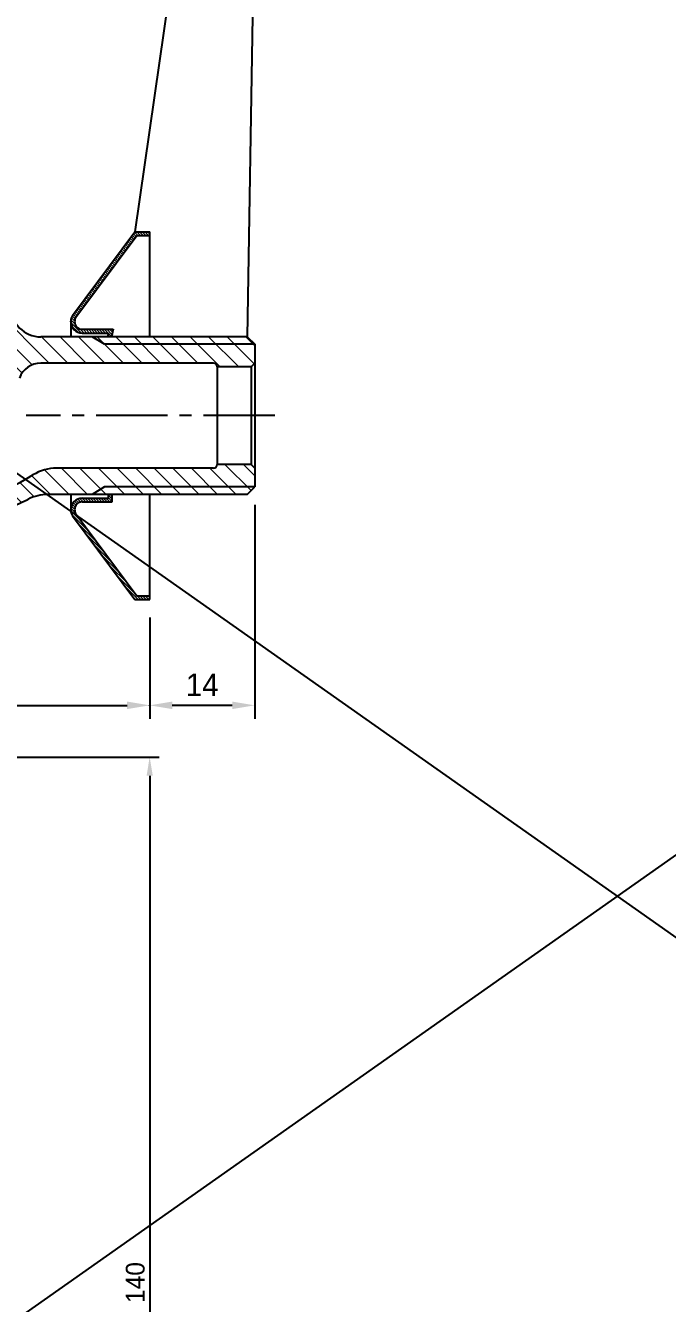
# Model space of a CAD drawing. Header units: millimetres. Extents: x 409 to 1480, y -88 to 334.
# Drawn here: x 624.2 to 709.7, y 65.1 to 235.4 of the extents above; entities that cross this region are included whole.
import ezdxf

# ---------------------------------------------------------------- set-up
doc = ezdxf.new("R2010")
doc.units = ezdxf.units.MM
doc.header["$LTSCALE"] = 0.5
doc.linetypes.add('CENTER2', pattern=[28.575, 19.05, -3.175, 3.175, -3.175])
doc.linetypes.add('CENTERX2', pattern=[4, 2.5, -0.5, 0.5, -0.5])
for name, color, linetype in [('2', 2, 'Continuous'), ('C', 1, 'CENTERX2'), ('DIM', 3, 'Continuous'), ('LINE', 3, 'Continuous')]:
    doc.layers.add(name, color=color, linetype=linetype)
doc.layers.add('Hatch', color=2, linetype='Continuous', lineweight=13)
doc.styles.get("Standard").update_dxf_attribs({"font": 'Gulim.ttf'})
doc.dimstyles.new('ISO-25', dxfattribs={"dimtxt": 2.5, "dimasz": 2.5, "dimexe": 1.25, "dimexo": 0.625, "dimtad": 1, "dimdec": 1, "dimtxsty": 'Standard', "dimcen": 0, "dimclrd": 2, "dimclre": 2, "dimclrt": 2, "dimadec": 0, "dimazin": 0, "dimtfac": 1, "dimtdec": 1, "dimtofl": 0, "dimtmove": 0, "dimatfit": 3, "dimfxl": 0, "dimarcsym": 0})
doc.dimstyles.get("Standard").update_dxf_attribs({"dimtxt": 0.18, "dimasz": 0.18, "dimexe": 0.18, "dimexo": 0.0625, "dimgap": 0.09, "dimtad": 0, "dimtih": 1, "dimtoh": 1, "dimdec": 4, "dimzin": 0, "dimdsep": 46, "dimtxsty": 'Standard', "dimcen": 0.09, "dimadec": 0, "dimazin": 0, "dimtfac": 1, "dimtdec": 4, "dimtofl": 0, "dimtmove": 0, "dimatfit": 3, "dimfxl": 0, "dimtolj": 1, "dimtzin": 0, "dimarcsym": 0})

# ---------------------------------------------------------------- blocks, each defined once
blk = doc.blocks.new('*D1')
at = {"layer": 'Defpoints', "color": 0}
for p in [(654.74, 173.92), (640.74, 144.82), (654.74, 144.82)]:
    blk.add_point(p, dxfattribs=at)
at = {"layer": 'DIM', "color": 2, "lineweight": -2}
for p, q in [((654.74, 171.52), (654.74, 143.02)), ((640.74, 147.22), (640.74, 146.62)), ((643.74, 144.82), (651.74, 144.82))]:
    blk.add_line(p, q, dxfattribs=at)
at = {"layer": 'DIM', "color": 2}
for points in [[(643.74, 145.32), (643.74, 144.32), (640.74, 144.82)], [(651.74, 145.32), (651.74, 144.32), (654.74, 144.82)]]:
    blk.add_solid(points, dxfattribs=at)
at = {"layer": 'DIM', "color": 2, "insert": (647.74, 147.56), "char_height": 3, "attachment_point": 5}
blk.add_mtext('\\A1;14', dxfattribs=at)
blk = doc.blocks.new('*D10')
at = {"color": 2, "lineweight": -2}
for p, q in [((577.12, 137.93), (641.99, 137.93)), ((640.74, 135.43), (640.74, 0.42)), ((604.62, -2.08), (641.99, -2.08))]:
    blk.add_line(p, q, dxfattribs=at)
at = {"color": 2}
for points in [[(640.33, 135.43), (641.16, 135.43), (640.74, 137.93)], [(640.33, 0.42), (641.16, 0.42), (640.74, -2.08)]]:
    blk.add_solid(points, dxfattribs=at)
at = {"layer": 'Defpoints', "color": 0}
for p in [(576.49, 137.93), (603.99, -2.08), (640.74, -2.08)]:
    blk.add_point(p, dxfattribs=at)
at = {"color": 2, "insert": (638.83, 67.92), "char_height": 2.5, "attachment_point": 5, "rotation": 90}
blk.add_mtext('140', dxfattribs=at)

msp = doc.modelspace()

# ---------------------------------------------------------------- hatches: boundary and pattern name
at = {"layer": 'Hatch'}
h = msp.add_hatch(dxfattribs=at)
h.set_pattern_fill('ANSI31', color=2, scale=14, angle=90, style=0)
h.set_pattern_definition([(135, (461.0752, -36.8175), (-1.237437, -1.237437), [])])
h.paths.add_polyline_path([(542.542, 209.415), (541.742, 209.415), (541.742, 203.03), (542.542, 204.415)], flags=16)
h.paths.add_polyline_path([(544.092, 209.415), (542.542, 209.415), (542.542, 204.415), (541.742, 203.03), (541.742, 176.915, -0.4142136), (538.742, 173.915), (537.357, 173.115), (533.742, 173.115), (533.742, 170.415), (540.092, 170.415, 0.4142136), (544.092, 174.415), (544.092, 174.915, -0.4142136), (546.092, 176.915), (554.742, 176.915), (554.742, 179.115), (554.742, 179.415), (544.092, 179.415)])
h.paths.add_polyline_path([(538.742, 173.915), (534.542, 173.915), (533.742, 173.115), (537.357, 173.115)], flags=16)
h.paths.add_polyline_path([(551.492, 156.415), (533.742, 156.415), (533.742, 153.715), (537.357, 153.715), (538.742, 152.915), (550.742, 152.915, -0.3899693), (553.732, 150.165), (554.742, 148.415), (554.742, 140.415), (556.992, 140.415), (557.492, 140.915), (557.492, 150.415, 0.4142136)])
h.paths.add_polyline_path([(537.357, 153.715), (533.742, 153.715), (534.542, 152.915), (538.742, 152.915)], flags=16)
h.paths.add_polyline_path([(554.742, 148.415), (553.732, 150.165, -0.0208727), (553.742, 149.915), (553.742, 141.415), (554.742, 140.415)], flags=16)
h.paths.add_polyline_path([(577.742, 148.74, -0.1831517), (580.757, 156.694, 0.1215643), (587.206, 169.002, -0.4968168), (595.985, 172.796, 0.2527259), (624.486, 172.249, -0.1195351), (627.235, 172.915), (633.065, 172.915), (634.742, 173.915), (654.742, 173.915), (654.742, 176.415), (654.242, 176.915), (649.742, 176.915, -0.4142136), (649.242, 176.415), (628.349, 176.415, 0.1392377), (625.196, 175.52, -0.2836076), (596.321, 175.5, -0.5679182), (596.394, 180.652), (602.216, 184.013, -0.1316525), (603.716, 184.415), (605.242, 184.415), (605.242, 186.915), (603.046, 186.915, 0.1316525), (601.546, 186.513), (589.948, 179.817, -0.1316525), (588.448, 179.415), (576.742, 179.415), (576.742, 176.915), (582.457, 176.915, -0.4393969), (585.446, 173.66, -0.1988262), (576.125, 155.656, 0.2210683), (573.992, 151.069), (573.992, 140.915), (574.492, 140.415), (576.742, 140.415), (577.742, 141.415)])
h.paths.add_polyline_path([(588.942, 209.415), (587.392, 209.415), (587.392, 190.915, 0.4142136), (588.392, 189.915), (596.242, 189.915, 0.2775459), (601.542, 193.103), (601.542, 200.202, -0.671638), (602.242, 201.915), (599.742, 201.915), (599.242, 201.415), (599.242, 195.415, -0.4142136), (596.242, 192.415), (592.742, 192.415, -0.4142136), (589.742, 195.415), (589.742, 203.03), (588.942, 204.415)])
h.paths.add_polyline_path([(589.742, 209.415), (588.942, 209.415), (588.942, 204.415), (589.742, 203.03)])
h.paths.add_polyline_path([(602.223, 195.435), (601.742, 195.915), (601.742, 199.915), (602.242, 199.915), (602.242, 199.916, -0.1964313), (601.542, 200.202), (601.542, 193.103, 0.1022707)])
h.paths.add_polyline_path([(619.942, 200.202, -0.1964313), (619.242, 199.916), (619.242, 199.915), (619.742, 199.915), (619.742, 195.915), (619.242, 195.415), (619.242, 189.915, -0.018969), (619.234, 189.688), (619.942, 190.915)], flags=16)
h.paths.add_polyline_path([(654.742, 192.915), (634.742, 192.915), (633.065, 193.915), (626.242, 193.915, -0.4142136), (622.242, 197.915), (622.242, 201.415), (621.742, 201.915), (619.242, 201.915, -0.671638), (619.942, 200.202), (619.942, 190.915), (619.234, 189.688, -0.3921633), (616.242, 186.915), (616.242, 184.415), (617.742, 184.415, 0.3178372), (623.399, 188.415, -0.3178372), (626.228, 190.415), (649.242, 190.415, -0.4142136), (649.742, 189.915), (654.242, 189.915), (654.742, 190.415)])
h.paths.add_polyline_path([(653.742, 193.915), (633.065, 193.915), (634.742, 192.915), (654.742, 192.915)], flags=17)
h.paths.add_polyline_path([(654.742, 173.915), (634.742, 173.915), (633.065, 172.915), (653.742, 172.915)])
h = msp.add_hatch(dxfattribs=at)
h.set_pattern_fill('ANSI31', color=256, scale=2, angle=90, style=0)
h.set_pattern_definition([(135, (476.46324, -20.56216), (-0.1767767, -0.1767767), [])])
h.paths.add_polyline_path([(639.023, 207.415), (640.742, 207.415), (640.742, 207.915), (638.742, 207.915), (630.461, 196.775, 0.1443019), (630.243, 195.955, 0.4219854), (631.742, 194.415), (635.242, 194.415), (635.139, 193.915), (635.65, 193.915), (635.856, 194.915), (631.742, 194.915, -0.4258893), (630.743, 195.955, -0.1476816), (630.888, 196.515)])
h.paths.add_polyline_path([(630.243, 170.876, 0.1443019), (630.461, 170.056), (638.742, 158.915), (640.742, 158.915), (640.742, 159.415), (639.023, 159.415), (630.888, 170.316, -0.1476816), (630.743, 170.876, -0.4258893), (631.742, 171.915), (635.742, 171.915), (635.742, 172.915), (635.242, 172.915), (635.242, 172.415), (631.742, 172.415, 0.4219854)])

# ---------------------------------------------------------------- linework, layer by layer
for p, q in [((630.461, 196.775), (638.742, 207.915)), ((638.742, 207.915), (640.742, 207.915)), ((640.742, 193.915), (640.742, 207.915)), ((630.888, 196.515), (639.023, 207.415)), ((639.023, 207.415), (640.742, 207.415)), ((630.242, 195.915), (630.242, 195.995)), ((630.242, 195.915), (630.242, 193.915)), ((631.742, 194.915), (635.856, 194.915)), ((631.742, 194.415), (635.242, 194.415)), ((635.242, 194.415), (635.139, 193.915)), ((635.856, 194.915), (635.65, 193.915)), ((630.242, 172.915), (630.242, 170.836)), ((631.742, 172.415), (635.242, 172.415)), ((635.242, 172.415), (635.242, 172.915)), ((635.742, 171.915), (635.742, 172.915)), ((640.742, 158.915), (640.742, 172.915)), ((630.242, 170.915), (630.242, 170.836)), ((630.888, 170.316), (639.023, 159.415)), ((631.742, 171.915), (635.742, 171.915)), ((630.461, 170.056), (638.742, 158.915)), ((638.742, 158.915), (640.742, 158.915)), ((639.023, 159.415), (640.742, 159.415))]:
    msp.add_line(p, q)
at = {"color": 7}
for p, q in [((653.742, 193.915), (626.242, 193.915)), ((653.742, 193.915), (654.742, 192.915)), ((654.742, 192.915), (654.742, 173.915)), ((649.242, 190.415), (626.228, 190.415)), ((649.742, 189.915), (649.742, 176.915)), ((654.242, 189.915), (649.742, 189.915)), ((654.242, 189.915), (654.742, 190.415)), ((654.242, 189.915), (654.242, 176.915)), ((649.242, 176.415), (628.349, 176.415)), ((654.242, 176.915), (649.742, 176.915)), ((654.242, 176.915), (654.742, 176.415)), ((653.742, 172.915), (654.742, 173.915)), ((653.742, 172.915), (627.235, 172.915))]:
    msp.add_line(p, q, dxfattribs=at)
for centre, radius, start, end in [((626.242, 197.915), 4, 180, 270), ((626.228, 187.415), 3, 90, 160.52878), ((649.242, 189.915), 0.5, 0, 90), ((649.242, 176.915), 0.5, 270, 0)]:
    msp.add_arc(centre, radius, start, end, dxfattribs=at)
for centre, radius, start, end in [((631.742, 195.995), 1.5, 148.67131, 180), ((631.742, 195.915), 1.5, 180, 270), ((631.742, 195.995), 1, 148.67131, 182.27455), ((631.742, 195.915), 1, 177.72545, 270), ((610.742, 198.915), 27.5, 238.37212, 301.70707), ((628.349, 170.415), 6, 90, 121.70707), ((610.742, 198.915), 30, 240.53346, 297.26604), ((627.235, 166.915), 6, 90, 117.26604), ((631.742, 170.915), 1.5, 90, 180), ((631.742, 170.836), 1.5, 180, 211.32869), ((631.742, 170.915), 1, 90, 182.27455), ((631.742, 170.836), 1, 177.72545, 211.32869)]:
    msp.add_arc(centre, radius, start, end)
at = {"layer": '2', "color": 0}
for p, q in [((409.033, -87.614), (997.033, 326.386)), ((409.033, 326.386), (997.033, -87.614))]:
    msp.add_line(p, q, dxfattribs=at)
at = {"layer": 'C', "linetype": 'CENTER2'}
msp.add_line((657.418, 183.415), (624.303, 183.415), dxfattribs=at)
msp.add_line((657.418, 183.415), (624.303, 183.415), dxfattribs=at)
at = {"layer": 'Defpoints', "color": 0, "linetype": 'ByBlock'}
for p in [(640.742, 207.915), (639.066, 207.415), (635.242, 194.415), (654.242, 189.915), (654.242, 189.915), (654.242, 176.915), (654.242, 176.915), (640.742, 158.915)]:
    msp.add_point(p, dxfattribs=at)
at = {"layer": 'DIM', "color": 2}
for p, q in [((644.335, 246.436), (638.742, 207.915)), ((654.599, 246.436), (653.742, 193.915))]:
    msp.add_line(p, q, dxfattribs=at)
at = {"layer": 'DIM', "color": 2, "linetype": 'ByBlock'}
for p, q in [((640.742, 156.515), (640.742, 143.016)), ((568.742, 144.816), (637.742, 144.816))]:
    msp.add_line(p, q, dxfattribs=at)
at = {"layer": 'DIM', "color": 0, "linetype": 'ByBlock'}
msp.add_point((640.742, 144.816), dxfattribs=at)
at = {"layer": 'DIM', "color": 2, "linetype": 'ByBlock'}
msp.add_solid([(637.742, 145.316), (637.742, 144.316), (640.742, 144.816)], dxfattribs=at)
at = {"layer": 'LINE'}
for p, q in [((634.742, 192.915), (633.065, 193.915)), ((654.742, 192.915), (634.742, 192.915)), ((634.742, 173.915), (633.065, 172.915)), ((654.742, 173.915), (634.742, 173.915))]:
    msp.add_line(p, q, dxfattribs=at)

# ---------------------------------------------------------------- dimensions: what is measured, and where the dimension line sits
dim = msp.add_linear_dim(base=(640.742, -2.085), p1=(576.492, 137.93), p2=(603.992, -2.085), angle=90, dimstyle='ISO-25')
dim.commit()
dim.dimension.update_dxf_attribs({"geometry": '*D10', "text_midpoint": (638.832, 67.923)})
at = {"layer": 'DIM'}
dim = msp.add_linear_dim(base=(654.742, 144.816), p1=(640.742, 144.816), p2=(654.742, 173.915), dimstyle='Standard', override={"dimscale": 1.2, "dimtxt": 2.5, "dimasz": 2.5, "dimexe": 1.5, "dimexo": 2, "dimgap": 1, "dimtad": 1, "dimtih": 0, "dimtoh": 0, "dimdec": 2, "dimzin": 9, "dimcen": 2, "dimclrd": 2, "dimclre": 2, "dimclrt": 2, "dimtdec": 2, "dimtofl": 1, "dimtmove": 2, "dimtzin": 9}, dxfattribs=at)
dim.commit()
dim.dimension.update_dxf_attribs({"geometry": '*D1', "text_midpoint": (647.742, 147.558)})

doc.saveas('drawing.dxf')
